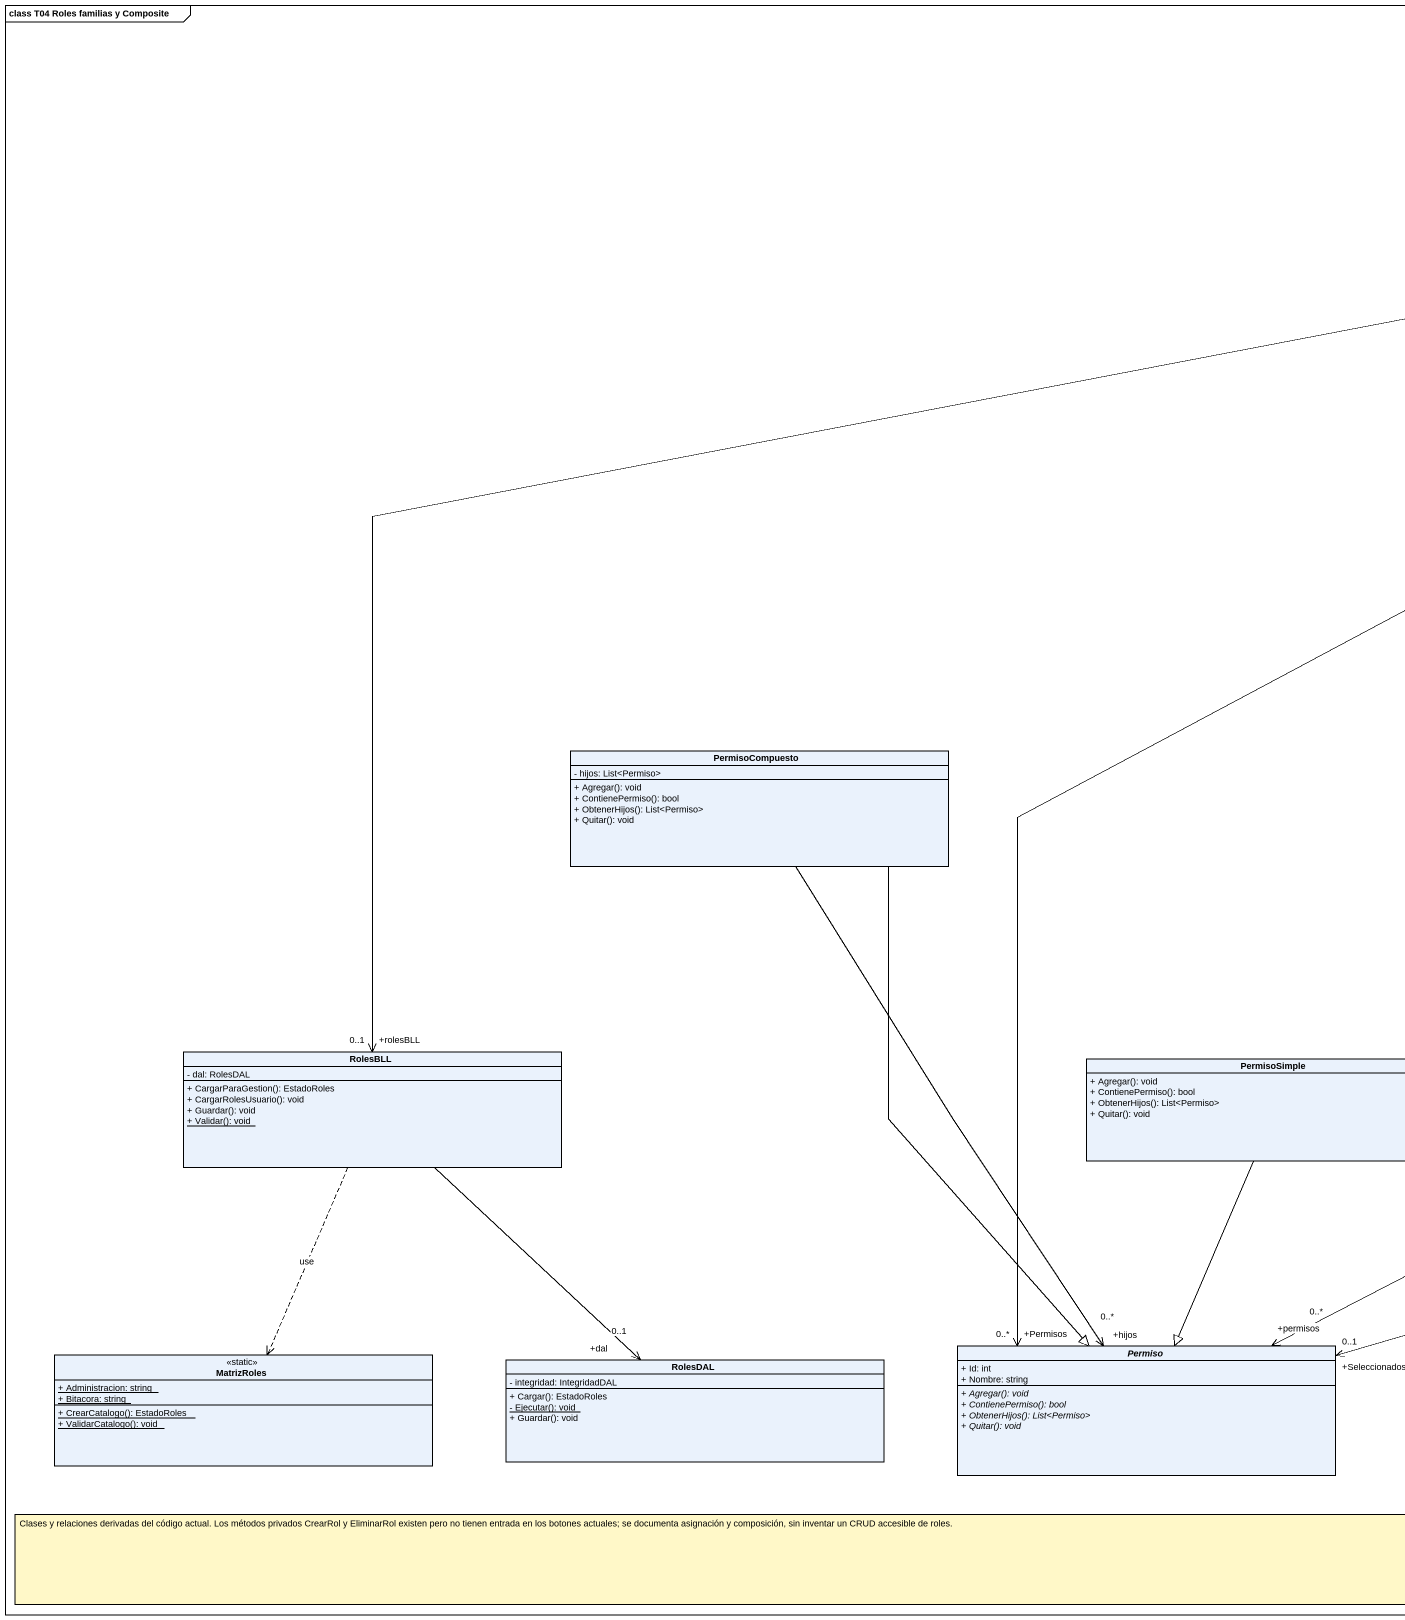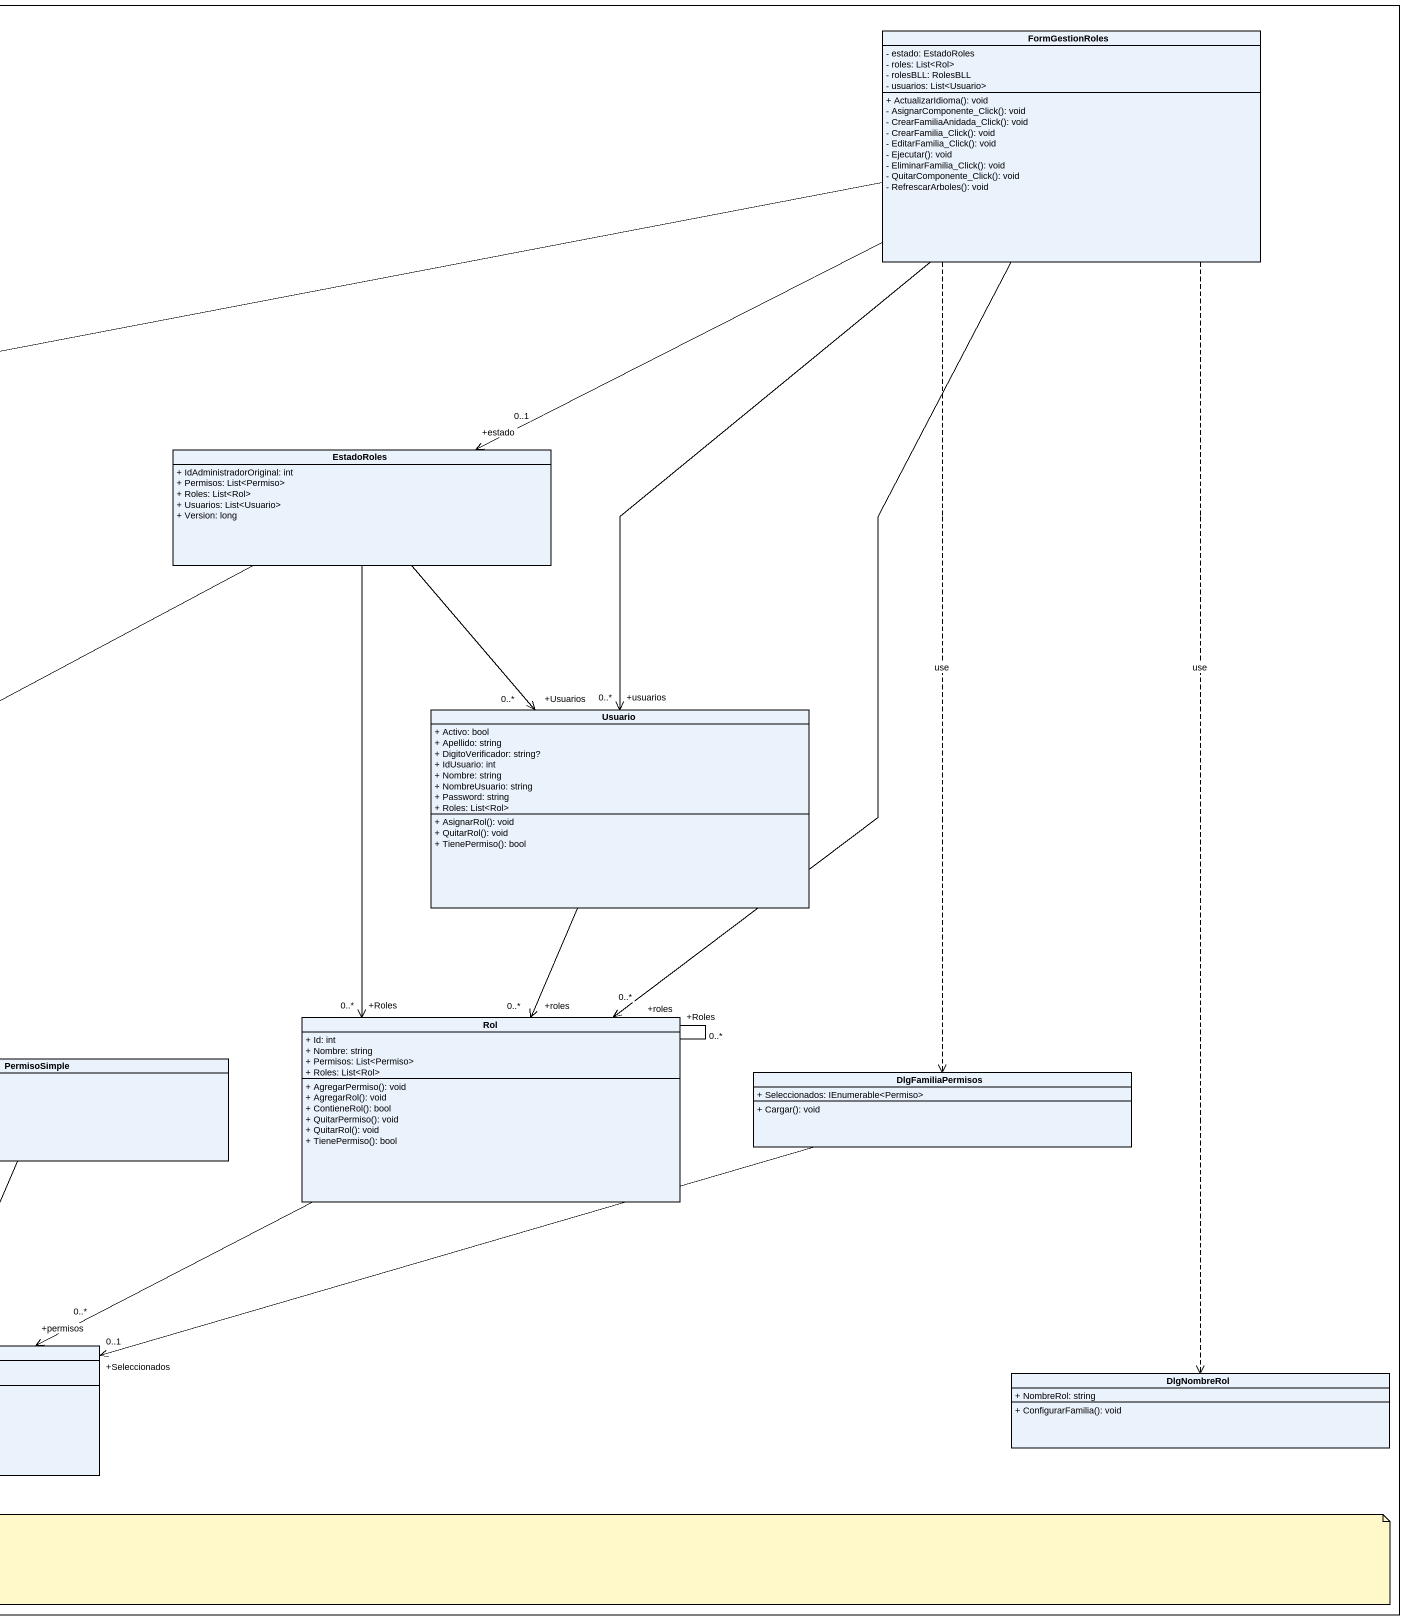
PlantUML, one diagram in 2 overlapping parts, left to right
@startuml
mainframe class T04 Roles familias y Composite
hide circle
hide empty members
skinparam classAttributeIconSize 0
class FormGestionRoles #EAF2FC {
  - estado: EstadoRoles
  - roles: List<Rol>
  - rolesBLL: RolesBLL
  - usuarios: List<Usuario>
  + ActualizarIdioma(): void
  - AsignarComponente_Click(): void
  - CrearFamiliaAnidada_Click(): void
  - CrearFamilia_Click(): void
  - EditarFamilia_Click(): void
  - Ejecutar(): void
  - EliminarFamilia_Click(): void
  - QuitarComponente_Click(): void
  - RefrescarArboles(): void
}
class EstadoRoles #EAF2FC {
  + IdAdministradorOriginal: int
  + Permisos: List<Permiso>
  + Roles: List<Rol>
  + Usuarios: List<Usuario>
  + Version: long
}
class Usuario #EAF2FC {
  + Activo: bool
  + Apellido: string
  + DigitoVerificador: string?
  + IdUsuario: int
  + Nombre: string
  + NombreUsuario: string
  + Password: string
  + Roles: List<Rol>
  + AsignarRol(): void
  + QuitarRol(): void
  + TienePermiso(): bool
}
class PermisoCompuesto #EAF2FC {
  - hijos: List<Permiso>
  + Agregar(): void
  + ContienePermiso(): bool
  + ObtenerHijos(): List<Permiso>
  + Quitar(): void
}
class Rol #EAF2FC {
  + Id: int
  + Nombre: string
  + Permisos: List<Permiso>
  + Roles: List<Rol>
  + AgregarPermiso(): void
  + AgregarRol(): void
  + ContieneRol(): bool
  + QuitarPermiso(): void
  + QuitarRol(): void
  + TienePermiso(): bool
}
class RolesBLL #EAF2FC {
  - dal: RolesDAL
  + CargarParaGestion(): EstadoRoles
  + CargarRolesUsuario(): void
  + Guardar(): void
  {static} + Validar(): void
}
class PermisoSimple #EAF2FC {
  + Agregar(): void
  + ContienePermiso(): bool
  + ObtenerHijos(): List<Permiso>
  + Quitar(): void
}
class DlgFamiliaPermisos #EAF2FC {
  + Seleccionados: IEnumerable<Permiso>
  + Cargar(): void
}
class MatrizRoles <<static>> #EAF2FC {
  {static} + Administracion: string
  {static} + Bitacora: string
  {static} + CrearCatalogo(): EstadoRoles
  {static} + ValidarCatalogo(): void
}
class RolesDAL #EAF2FC {
  - integridad: IntegridadDAL
  + Cargar(): EstadoRoles
  {static} - Ejecutar(): void
  + Guardar(): void
}
abstract class Permiso #EAF2FC {
  + Id: int
  + Nombre: string
  {abstract} + Agregar(): void
  {abstract} + ContienePermiso(): bool
  {abstract} + ObtenerHijos(): List<Permiso>
  {abstract} + Quitar(): void
}
class DlgNombreRol #EAF2FC {
  + NombreRol: string
  + ConfigurarFamilia(): void
}
FormGestionRoles -left-> "+estado\n0..1" EstadoRoles
FormGestionRoles --> "+usuarios\n0..*" Usuario
FormGestionRoles --> "+roles\n0..*" Rol
FormGestionRoles -left-> "+rolesBLL\n0..1" RolesBLL
FormGestionRoles ..> DlgFamiliaPermisos : use
FormGestionRoles ..> DlgNombreRol : use
EstadoRoles --> "+Usuarios\n0..*" Usuario
EstadoRoles --> "+Roles\n0..*" Rol
EstadoRoles --> "+Permisos\n0..*" Permiso
Usuario --> "+roles\n0..*" Rol
PermisoCompuesto --|> Permiso
PermisoCompuesto --> "+hijos\n0..*" Permiso
Rol -- "+Roles\n0..*" Rol
Rol -left-> "+permisos\n0..*" Permiso
RolesBLL ..> MatrizRoles : use
RolesBLL --> "+dal\n0..1" RolesDAL
PermisoSimple --|> Permiso
DlgFamiliaPermisos -left-> "+Seleccionados\n0..1" Permiso
note as N1
  Clases y relaciones derivadas del código actual. Los métodos privados CrearRol y EliminarRol existen pero no tienen entrada en los botones actuales; se documenta asignación y composición, sin inventar un CRUD accesible de roles.
end note
@enduml
